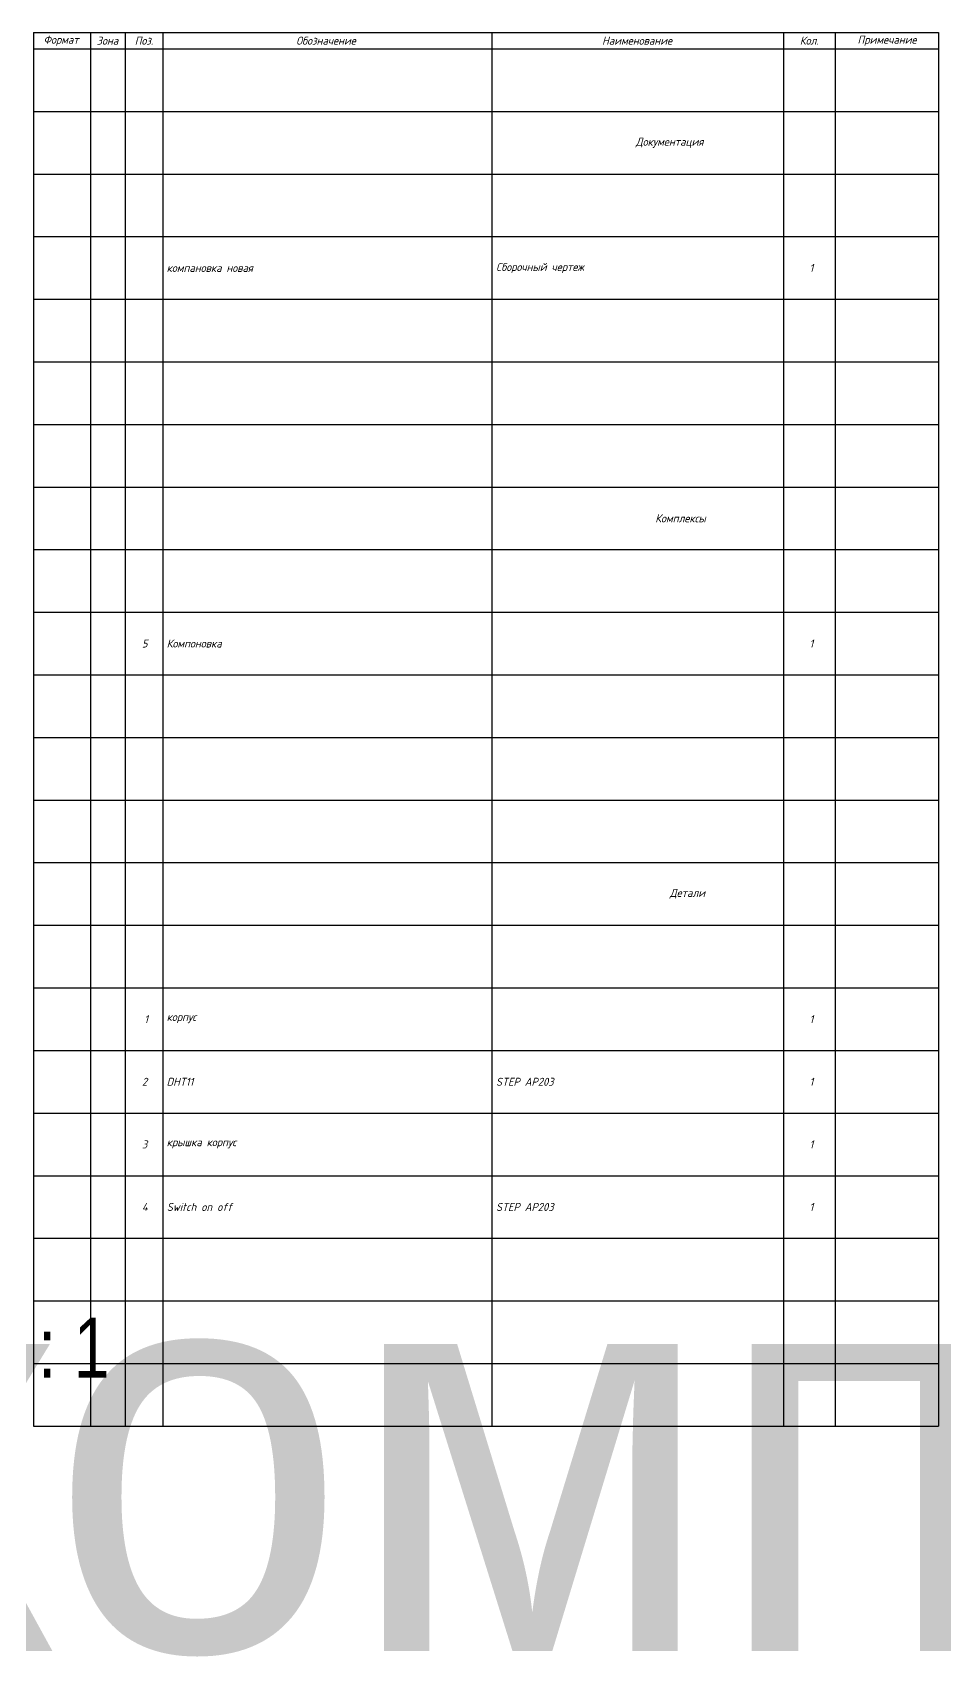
# Model space of a CAD drawing. Header units: millimetres. Extents: x 0 to 1718, y -69 to 420.
# Drawn here: x 297.3 to 570.7, y -69 to 418 of the extents above; entities that cross this region are included whole.
import ezdxf
from ezdxf.enums import TextEntityAlignment as Align

# ---------------------------------------------------------------- set-up
doc = ezdxf.new("R2018")
doc.units = ezdxf.units.MM
doc.layers.add('Заголовок (ГОСТ)', color=7, linetype='Continuous', lineweight=50)
doc.layers.add('Обозначение (ГОСТ)', color=7, linetype='Continuous', lineweight=25)
doc.styles.add('PL обычный текст (ГОСТ)', font='GOST Common Italic.ttf')

# ---------------------------------------------------------------- blocks, each defined once
blk = doc.blocks.new('Основные надписи ГОСТ - Форма 1')
at = {"layer": 'Заголовок (ГОСТ)', "lineweight": 30, "flags": 104}
for tag, height, width, p in [('Изм1', 2.89, 0.7, (3.51, 52.52)), ('Лист1', 2.89, 0.7, (12.03, 52.52)), ('Докум1', 2.89, 0.7, (28.54, 52.48)), ('Изм2', 2.89, 0.7, (3.5, 47.52)), ('Лист2', 2.89, 0.7, (12.01, 47.5)), ('Докум2', 2.89, 0.7, (28.53, 47.5)), ('Изм3', 2.89, 0.7, (3.5, 42.5)), ('Лист3', 2.89, 0.7, (12.01, 42.51)), ('Докум3', 2.89, 0.7, (28.51, 42.48)), ('Лист4', 2.89, 0.7, (12, 37.53)), ('Докум4', 2.89, 0.7, (28.51, 37.52)), ('Изм4', 2.89, 0.7, (3.51, 37.5)), ('НАИМЕНОВАНИЕ', 5, 0.8, (100.03, 29.98)), ('Литера', 3.5, 0.8, (137.52, 27.25)), ('Литера2', 3.5, 0.8, (142.51, 27.22)), ('Литера3', 3.5, 0.8, (147.52, 27.21)), ('Масса', 3.5, 0.8, (158.47, 27.53)), ('Масштаб', 3.5, 0.8, (176, 27.6)), ('Тип_документа', 3.17, 0.8, (100.08, 17.56)), ('Листов', 3.17, 0.8, (177.46, 17.58)), ('Материал_Класс', 3.5, 0.9, (99.98, 7.54))]:
    blk.add_attdef(tag, text='', height=height, dxfattribs=dict(at, width=width)).set_placement(p, align=Align.MIDDLE_CENTER)
for tag, height, width, p in [('Подп1', 2.89, 0.7, (40.01, 52.51)), ('Подп2', 2.89, 0.7, (40.01, 47.5)), ('Дата1', 2, 0.7, (55.01, 52.51)), ('Подп3', 2.89, 0.7, (40.01, 42.51)), ('Дата2', 2, 0.7, (55.01, 47.49)), ('Дата3', 2, 0.7, (55.02, 42.52)), ('Подп4', 2.89, 0.7, (40.01, 37.51)), ('Дата4', 2, 0.7, (55.02, 37.51)), ('АВТОР', 3.17, 0.8, (17.41, 27.49)), ('Разработал_Подп.', 2.89, 0.7, (40.05, 27.51)), ('ДАТА_СОЗДАНИЯ', 2, 0.7, (55.01, 27.51)), ('ПРОВЕРИЛ', 3.17, 0.8, (17.41, 22.53)), ('Проверил_Подп.', 2.89, 0.7, (40.05, 22.52)), ('ДАТА_ПРОВЕРКИ', 2, 0.7, (55.02, 22.51)), ('ТЕХНОЛОГ', 3.17, 0.8, (17.33, 17.54)), ('Технолог_Подп.', 2.89, 0.7, (40.05, 17.51)), ('Технолог_Дата', 2, 0.7, (55.01, 17.5)), ('Должность_руководителя', 3.17, 0.8, (0.52, 12.51)), ('НАЧ._ОТДЕЛА', 3.17, 0.8, (17.46, 12.45)), ('Руководитель_Подп.', 2.89, 0.7, (40.01, 12.5)), ('Руководитель_Дата', 2, 0.7, (55.01, 12.51)), ('НОРМОКОНТРОЛЬ', 3.17, 0.8, (17.37, 7.48)), ('Нормоконтроль_Подп.', 2.89, 0.7, (40.05, 7.52)), ('ДАТА_НОРМОКОНТРОЛЯ', 2, 0.7, (55.02, 7.51)), ('УТВЕРДИЛ', 3.17, 0.8, (17.4, 2.51)), ('Утвердил_Подп.', 2.89, 0.7, (40.05, 2.51)), ('ДАТА_УТВЕРЖДЕНИЯ', 2, 0.7, (55.01, 2.5))]:
    blk.add_attdef(tag, text='', height=height, dxfattribs=dict(at, width=width)).set_placement(p, align=Align.MIDDLE_LEFT)
for tag, height, p in [('ОБОЗНАЧЕНИЕ', 5, (125.33, 47.56)), ('ОРГАНИЗАЦИЯ', 3.5, (160.02, 7.6))]:
    blk.add_attdef(tag, text='', height=height, dxfattribs=at).set_placement(p, align=Align.MIDDLE_CENTER)
at = {"layer": 'Заголовок (ГОСТ)', "lineweight": 30, "width": 0.9, "flags": 104}
for tag, p in [('Материал_Наим.', (133.71, 9.75)), ('Материал_ГОСТ', (134.04, 4.06))]:
    blk.add_attdef(tag, text='', height=3.5, dxfattribs=at).set_placement(p, align=Align.MIDDLE_RIGHT)
blk = doc.blocks.new('Таблица1')
at = {"layer": 'Обозначение (ГОСТ)'}
for p, q in [((297.55, 417.99), (568.94, 417.99)), ((297.55, 417.99), (297.55, 413.09)), ((314.72, 417.99), (314.72, 413.09)), ((325.06, 417.99), (325.06, 413.09)), ((336.34, 417.99), (336.34, 413.09)), ((435.02, 417.99), (435.02, 413.09)), ((522.42, 417.99), (522.42, 413.09)), ((537.93, 417.99), (537.93, 413.09)), ((568.94, 417.99), (568.94, 413.09)), ((297.55, 413.09), (568.94, 413.09)), ((297.55, 413.09), (297.55, 0.11)), ((314.72, 413.09), (314.72, 0.11)), ((325.06, 413.09), (325.06, 0.11)), ((336.34, 413.09), (336.34, 0.11)), ((435.02, 413.09), (435.02, 0.11)), ((522.42, 413.09), (522.42, 0.11)), ((537.93, 413.09), (537.93, 0.11)), ((568.94, 413.09), (568.94, 0.11)), ((297.55, 394.32), (568.94, 394.32)), ((297.55, 375.55), (568.94, 375.55)), ((297.55, 356.78), (568.94, 356.78)), ((297.55, 338.01), (568.94, 338.01)), ((297.55, 319.23), (568.94, 319.23)), ((297.55, 300.46), (568.94, 300.46)), ((297.55, 281.69), (568.94, 281.69)), ((297.55, 262.92), (568.94, 262.92)), ((297.55, 244.15), (568.94, 244.15)), ((297.55, 225.37), (568.94, 225.37)), ((297.55, 206.6), (568.94, 206.6)), ((297.55, 187.83), (568.94, 187.83)), ((297.55, 169.06), (568.94, 169.06)), ((297.55, 150.28), (568.94, 150.28)), ((297.55, 131.51), (568.94, 131.51)), ((297.55, 112.74), (568.94, 112.74)), ((297.55, 93.97), (568.94, 93.97)), ((297.55, 75.2), (568.94, 75.2)), ((297.55, 56.42), (568.94, 56.42)), ((297.55, 37.65), (568.94, 37.65)), ((297.55, 18.88), (568.94, 18.88)), ((297.55, 0.11), (568.94, 0.11))]:
    blk.add_line(p, q, dxfattribs=at)
at = {"layer": 'Обозначение (ГОСТ)', "char_height": 2.4, "attachment_point": 7, "style": 'PL обычный текст (ГОСТ)'}
for s, insert in [('Формат', (300.58, 413.98)), ('Зона', (316.53, 414.34)), ('Поз.', (327.93, 414.34)), ('Обозначение', (376.33, 414.34)), ('Наименование', (468.05, 414.34)), ('Кол.', (527.34, 414.34)), ('Примечание', (544.63, 413.98)), ('                             Документация', (435.91, 383.38)), ('компановка новая', (337.5, 346.19)), ('Сборочный чертеж', (436.29, 345.83)), ('1', (530.25, 346.19)), ('                                 Комплексы', (435.91, 271.1)), ('5', (330.1, 233.56)), ('Компоновка', (337.5, 233.56)), ('1', (530.25, 233.56)), ('                                    Детали', (435.91, 158.29)), ('1', (330.78, 120.93)), ('корпус', (337.5, 120.93)), ('1', (530.25, 120.93)), ('2', (330.1, 102.15)), ('DHT11', (337.48, 102.15)), ('STEP AP203', (436.24, 102.15)), ('1', (530.25, 102.15)), ('3', (330.1, 83.38)), ('крышка корпус', (337.5, 83.38)), ('1', (530.25, 83.38)), ('4', (330.1, 64.61)), ('Switch on off', (337.56, 64.61)), ('STEP AP203', (436.24, 64.61)), ('1', (530.25, 64.61))]:
    blk.add_mtext(s, dxfattribs=dict(at, insert=insert))

msp = doc.modelspace()

# ---------------------------------------------------------------- block references
msp.add_blockref('Таблица1', (0, 0))
ref = msp.add_blockref('Основные надписи ГОСТ - Форма 1', (107, 5))
lines = msp.add_mtext('компановка новая-1', dxfattribs={"layer": 'Заголовок (ГОСТ)', "insert": (232.326, 52.559), "char_height": 119.84296, "attachment_point": 1})
ref.add_attrib('ОБОЗНАЧЕНИЕ', '', (232.326, 52.559), dxfattribs={"flags": 104}).embed_mtext(lines)
lines = msp.add_mtext('\\W0.8000;1 : 1', dxfattribs={"layer": 'Заголовок (ГОСТ)', "insert": (282.997, 32.603), "char_height": 17.94756, "attachment_point": 1})
ref.add_attrib('Масштаб', '', (282.997, 32.603), dxfattribs={"flags": 104}).embed_mtext(lines)

doc.saveas('drawing.dxf')
